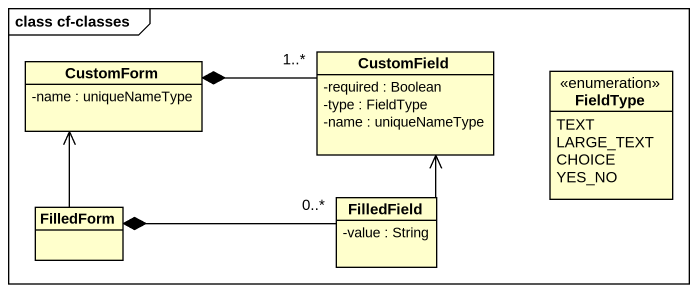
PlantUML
@startuml
mainframe class cf-classes
hide circle
hide empty members
skinparam classAttributeIconSize 0
class CustomForm {
  -name : uniqueNameType
}
class CustomField {
  -required : Boolean
  -type : FieldType
  -name : uniqueNameType
}
enum FieldType {
  TEXT
  LARGE_TEXT
  CHOICE
  YES_NO
}
class FilledForm
class FilledField {
  -value : String
}
CustomForm *-right- "1..*" CustomField
FilledForm -up-> CustomForm
FilledForm *-right- "0..*" FilledField
FilledField -up-> CustomField
@enduml
